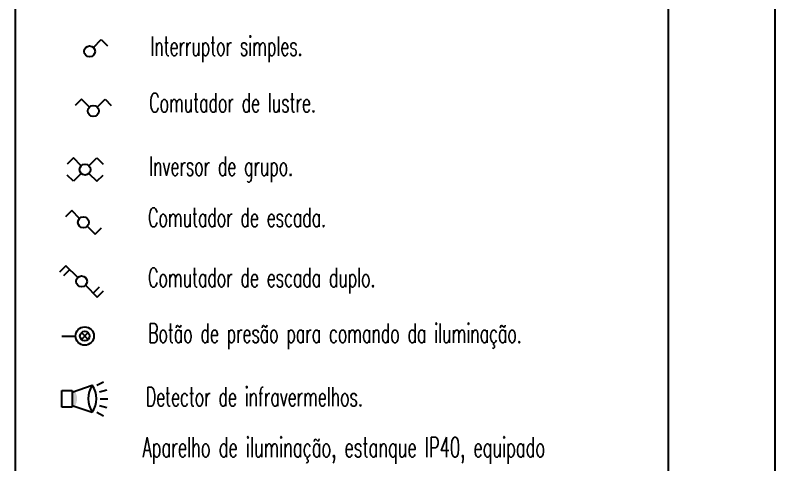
# Model space of a CAD drawing. Extents: x -9 to 600, y -23 to 65.
# Drawn here: x 319.06 to 341.98, y 24.58 to 38.15 of the extents above; entities that cross this region are included whole.
import ezdxf

# ---------------------------------------------------------------- set-up
doc = ezdxf.new("R2010")
doc.units = 0
doc.header["$LTSCALE"] = 0.8
doc.header["$MEASUREMENT"] = 0
doc.layers.get('0').update_dxf_attribs({"color": 3, "linetype": 'CONTINUOUS'})
for name, color, linetype in [('0_ligações', 10, 'CONTINUOUS'), ('Desenho base', 7, 'CONTINUOUS'), ('INTRR', 4, 'CONTINUOUS'), ('LIGACOES', 4, 'CONTINUOUS')]:
    doc.layers.add(name, color=color, linetype=linetype)
doc.styles.add('PEN', font='ROMANS.SHX', dxfattribs={"width": 0.7, "height": 1})

# ---------------------------------------------------------------- blocks, each defined once
blk = doc.blocks.new('Folha A3')
at = {"color": 0}
blk.add_line((411, 288), (411, 1), dxfattribs=at)
blk = doc.blocks.new('zz')
blk.add_hatch(color=2).paths.add_polyline_path([(1.64, 0.945), (1.329, 0.841), (1.329, -0.841), (1.64, -0.945, 0.311504)])
at = {"color": 2}
for p, q in [((4.443, 1.695), (5.275, 2.145)), ((0, 1.05), (1.329, 1.05)), ((0, -1.05), (0, 1.05)), ((1.329, 1.05), (1.329, -1.05)), ((4.763, 0.874), (5.68, 1.106)), ((4.763, -0.874), (5.68, -1.106)), ((4.872, 0), (5.818, 0)), ((1.329, -1.05), (0, -1.05)), ((4.443, -1.695), (5.275, -2.145))]:
    blk.add_line(p, q, dxfattribs=at)
at = {"color": 4}
for p, q in [((1.329, 0.841), (3.862, 1.692)), ((1.329, -0.841), (3.862, -1.692))]:
    blk.add_line(p, q, dxfattribs=at)
for centre, start, end in [((6.418, 0), 146.49336, 213.50664), ((1.306, 0), 326.49336, 33.50664)]:
    blk.add_arc(centre, 3.065, start, end, dxfattribs=at)

msp = doc.modelspace()

# ---------------------------------------------------------------- linework, layer by layer
at = {"layer": 'Desenho base'}
for p, q in [((319.064, 53.648), (319.064, 19.373)), ((338.774, 19.373), (338.774, 53.648))]:
    msp.add_line(p, q, dxfattribs=at)
at = {"layer": 'INTRR'}
for p, q in [((321.424, 37.173, -19.367), (321.661, 37.41, -19.367)), ((321.661, 37.41, -19.367), (321.851, 37.22, -19.367)), ((321.066, 35.612, -19.367), (320.876, 35.422, -19.367)), ((321.303, 35.375, -19.367), (321.066, 35.612, -19.367)), ((321.537, 35.375, -19.367), (321.774, 35.612, -19.367)), ((321.774, 35.612, -19.367), (321.963, 35.422, -19.367)), ((320.818, 33.845, -19.367), (320.628, 33.655, -19.367)), ((321.055, 33.608, -19.367), (320.818, 33.845, -19.367)), ((321.289, 33.608, -19.367), (321.526, 33.845, -19.367)), ((321.526, 33.845, -19.367), (321.715, 33.655, -19.367)), ((320.818, 33.137, -19.367), (320.628, 33.327, -19.367)), ((321.055, 33.374, -19.367), (320.818, 33.137, -19.367)), ((321.289, 33.374, -19.367), (321.526, 33.137, -19.367)), ((321.526, 33.137, -19.367), (321.715, 33.327, -19.367)), ((320.769, 32.253, -19.367), (320.58, 32.064, -19.367)), ((321.006, 32.016, -19.367), (320.769, 32.253, -19.367)), ((321.24, 31.783, -19.367), (321.477, 31.546, -19.367)), ((321.477, 31.546, -19.367), (321.667, 31.735, -19.367)), ((320.593, 30.591, -19.367), (320.404, 30.401, -19.367)), ((320.949, 30.235, -19.367), (320.593, 30.591, -19.367)), ((320.712, 30.472, -19.367), (320.522, 30.282, -19.367)), ((321.183, 30.001, -19.367), (321.538, 29.646, -19.367)), ((321.42, 29.764, -19.367), (321.609, 29.954, -19.367)), ((321.538, 29.646, -19.367), (321.728, 29.836, -19.367))]:
    msp.add_line(p, q, dxfattribs=at)
at = {"layer": 'INTRR', "color": 1}
for p, q in [((321.06, 28.571, -19.367), (321.264, 28.367, -19.367)), ((321.264, 28.571, -19.367), (321.06, 28.367, -19.367))]:
    msp.add_line(p, q, dxfattribs=at)
at = {"layer": 'INTRR', "linetype": 'Continuous'}
for centre in [(321.307, 37.056, -19.367), (321.42, 35.258, -19.367), (321.172, 33.491, -19.367), (321.123, 31.899, -19.367), (321.066, 30.118, -19.367)]:
    msp.add_circle(centre, 0.165, dxfattribs=at)
at = {"layer": 'INTRR'}
msp.add_circle((321.162, 28.469, -19.367), 0.277, dxfattribs=at)
at = {"layer": 'INTRR', "color": 1}
msp.add_circle((321.162, 28.469, -19.367), 0.144, dxfattribs=at)
at = {"layer": 'LIGACOES'}
msp.add_line((320.469, 28.469, -19.367), (320.885, 28.469, -19.367), dxfattribs=at)

# ---------------------------------------------------------------- block references
at = {"layer": '0_ligações', "xscale": 0.2386788880989116, "yscale": 0.2386788880989116, "zscale": 0.2386788880989116}
msp.add_blockref('zz', (320.469, 26.579, -19.367), dxfattribs=at)
at = {"layer": 'Desenho base', "xscale": 0.2268822454281782, "yscale": 0.2268822454281782, "zscale": 0.2268822454281782}
msp.add_blockref('Folha A3', (248.73, -1.905), dxfattribs=at)

# ---------------------------------------------------------------- texts
at = {"layer": '0_ligações', "color": 7, "style": 'PEN', "width": 0.6}
for s, p in [('Interruptor simples.', (323.143, 36.927, -19.367)), ('Comutador de lustre.', (323.109, 35.22, -19.367)), ('Inversor de grupo.', (323.109, 33.306, -19.367)), ('Comutador de escada.', (323.075, 31.759, -19.367)), ('Comutador de escada duplo.', (323.075, 29.944, -19.367)), ('Botão de presão para comando da iluminação.', (323.075, 28.263, -19.367)), ('Detector de infravermelhos.', (323.007, 26.349, -19.367))]:
    msp.add_text(s, height=0.5797, dxfattribs=at).set_placement(p)
at = {"layer": '0_ligações', "color": 2, "style": 'PEN', "width": 0.6}
msp.add_text('Aparelho de iluminação, estanque IP40, equipado', height=0.6, dxfattribs=at).set_placement((322.906, 24.814))

doc.saveas('drawing.dxf')
